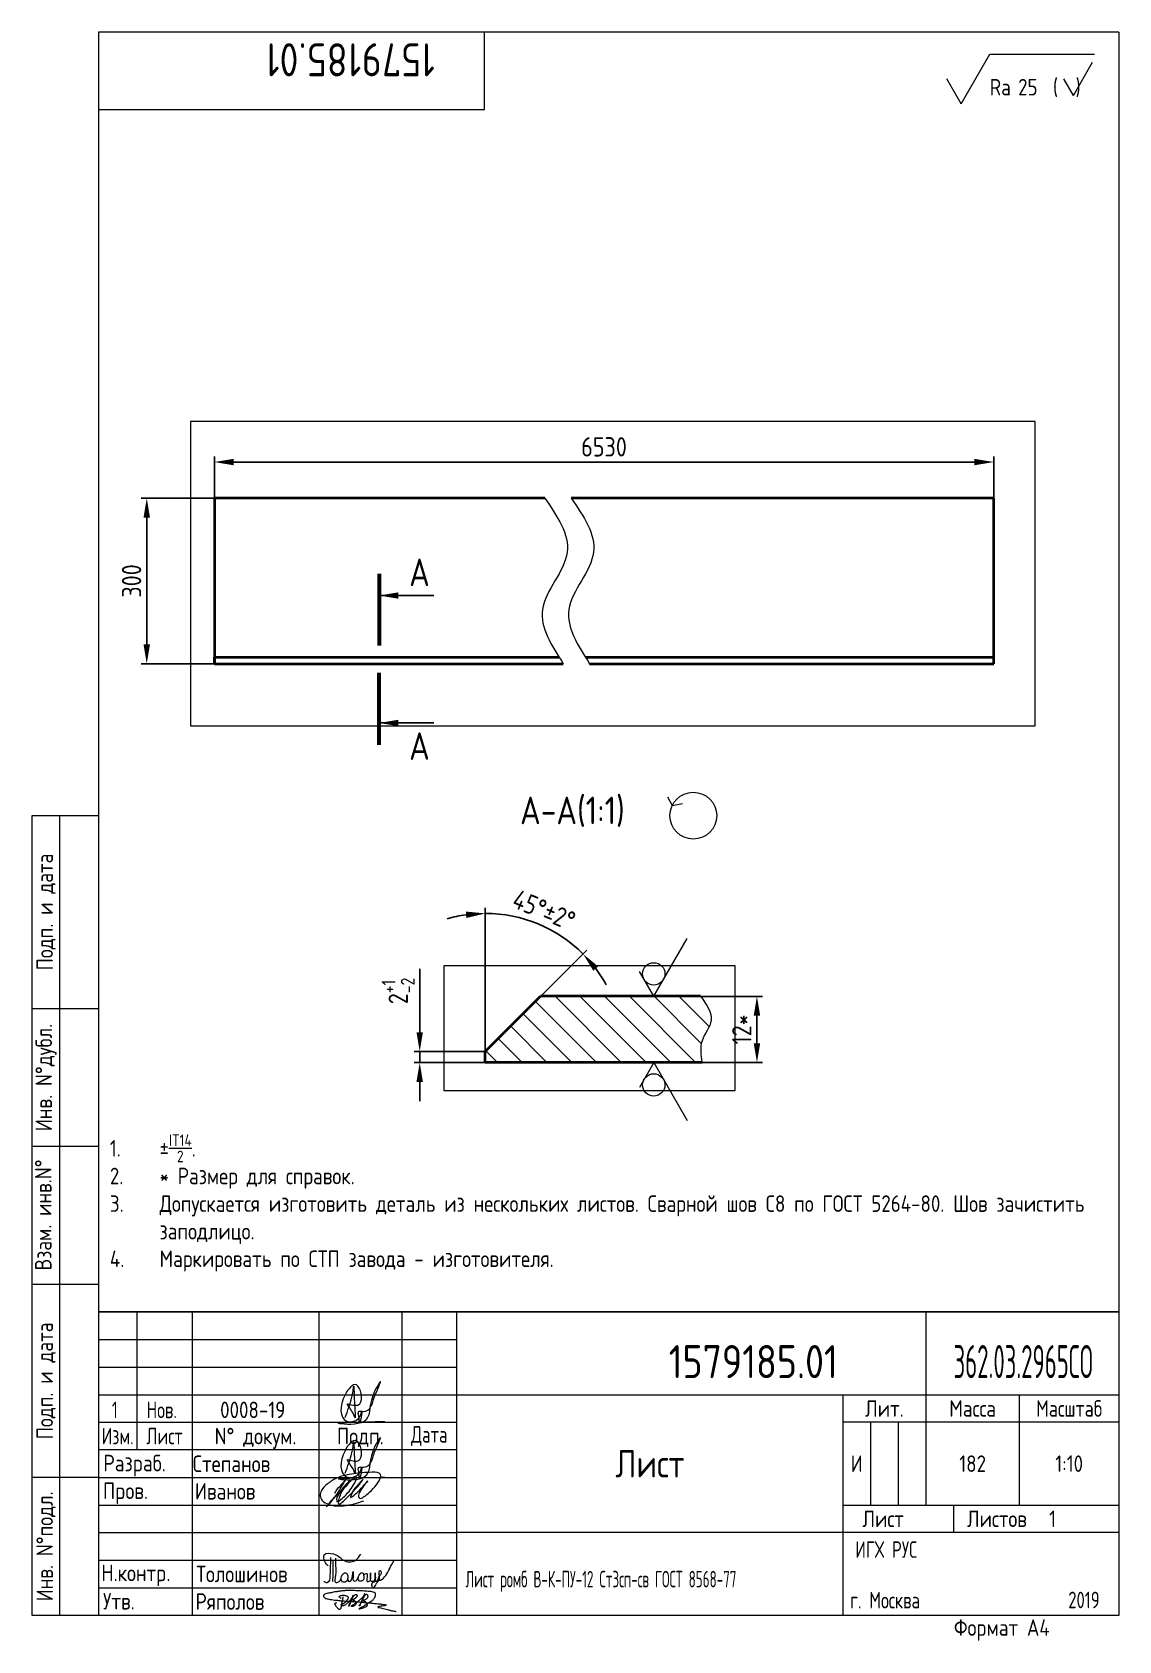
# Paper-space layout 'Лист1' of a CAD drawing. Header units: millimetres. Extents: x 8 to 205, y -1 to 291.
# The model-space entities are those that its viewports show. They can reach past a viewport. Long polylines and large blocks are cut down to what shows.
import ezdxf
from ezdxf.enums import TextEntityAlignment as Align

# ---------------------------------------------------------------- set-up
doc = ezdxf.new("R2010")
doc.units = ezdxf.units.MM
for name, color, linetype, lineweight in [('AM_5', 3, 'Continuous', 18), ('Bord', 1, 'Continuous', 18), ('Con', 6, 'Continuous', 40), ('Cont', 6, 'Continuous', 40), ('Dim', 7, 'Continuous', 18), ('Hatch', 2, 'Continuous', 18), ('Text', 3, 'Continuous', 18), ('Textb', 6, 'Continuous', 18), ('Подписи', 10, 'Continuous', 18)]:
    doc.layers.add(name, color=color, linetype=linetype, lineweight=lineweight)
doc.layers.add('AM_VIEWS', color=1, linetype='Continuous', lineweight=25, plot=False)
doc.styles.get("Standard").update_dxf_attribs({"font": 'arial.ttf'})
doc.styles.add('Style1', font='romans.shx', dxfattribs={"width": 0.8})
doc.dimstyles.new('DIMSTYLE_1$0', dxfattribs={"dimtxt": 3.5, "dimasz": 3.5, "dimexe": 1, "dimexo": 0, "dimgap": 1, "dimtad": 1, "dimdec": 1, "dimlfac": 5, "dimdsep": 46, "dimtxsty": 'Style1', "dimcen": 0.09, "dimadec": 1, "dimazin": 2, "dimtp": 0.3, "dimtm": 0.3, "dimtfac": 1, "dimtdec": 1, "dimtofl": 0, "dimtmove": 0, "dimatfit": 3, "dimfxl": 1, "dimtolj": 1, "dimarcsym": 0})
doc.dimstyles.new('DIMSTYLE_1$2', dxfattribs={"dimtxt": 3.5, "dimasz": 3.5, "dimexe": 1, "dimexo": 0, "dimgap": 1, "dimtad": 1, "dimdec": 0, "dimlfac": 25, "dimdsep": 46, "dimtxsty": 'Style1', "dimcen": 0.09, "dimadec": 1, "dimazin": 2, "dimtp": 0.3, "dimtm": 0.3, "dimtfac": 1, "dimtdec": 0, "dimtofl": 0, "dimtmove": 0, "dimatfit": 3, "dimfxl": 1, "dimtolj": 1, "dimarcsym": 0})
doc.dimstyles.get("Standard").update_dxf_attribs({"dimtxt": 0.18, "dimasz": 0.18, "dimexe": 0.18, "dimexo": 0.0625, "dimgap": 0.09, "dimtad": 0, "dimtih": 1, "dimtoh": 1, "dimdec": 4, "dimzin": 0, "dimdsep": 46, "dimtxsty": 'Standard', "dimcen": 0.09, "dimadec": 0, "dimazin": 0, "dimtfac": 1, "dimtdec": 4, "dimtofl": 0, "dimtmove": 0, "dimatfit": 3, "dimfxl": 1, "dimtolj": 1, "dimtzin": 0, "dimarcsym": 0})

# ---------------------------------------------------------------- blocks, each defined once
blk = doc.blocks.new('A4')
at = {"layer": 'Bord', "lineweight": 18}
for p, q in [((20, 55), (85, 55)), ((20, 50), (85, 50)), ((20, 45), (85, 45)), ((160, 40), (160, 25)), ((165, 40), (165, 25)), ((20, 30), (85, 30)), ((20, 25), (85, 25)), ((20, 20), (85, 20)), ((20, 15), (85, 15)), ((20, 10), (85, 10))]:
    blk.add_line(p, q, dxfattribs=at)
at = {"layer": 'Cont', "lineweight": 18}
for p, q in [((205, 292), (20, 292)), ((20, 292), (20, 5)), ((90, 278), (90, 292)), ((205, 292), (205, 5)), ((20, 278), (90, 278)), ((8, 5), (8, 150)), ((8, 150), (20, 150)), ((13, 5), (13, 150)), ((8, 115), (20, 115)), ((20, 90), (8, 90)), ((20, 65), (8, 65)), ((205, 60), (20, 60)), ((20, 60), (205, 60)), ((27, 60), (27, 35)), ((37, 60), (37, 5)), ((60, 5), (60, 60)), ((75, 60), (75, 5)), ((85, 5), (85, 60)), ((170, 60), (170, 25)), ((85, 45), (205, 45)), ((155, 5), (155, 45)), ((187, 25), (187, 45)), ((20, 40), (85, 40)), ((205, 40), (155, 40)), ((85, 35), (20, 35)), ((20, 30), (8, 30)), ((155, 25), (205, 25)), ((175, 25), (175, 20)), ((205, 20), (85, 20)), ((20, 5), (8, 5)), ((205, 5), (20, 5))]:
    blk.add_line(p, q, dxfattribs=at)
at = {"layer": 'Text', "lineweight": 18, "style": 'Style1', "width": 0.8}
for s, p in [('Подп. и дата', (10.5, 132.5)), ('Инв. N%%dдубл.', (10.5, 102.5)), ('Взам. инв.N%%d ', (10, 78.38)), ('Подп. и дата', (10.5, 47.5)), ('Инв. N%%dподл.', (10.5, 17.5))]:
    blk.add_text(s, height=3, rotation=90, dxfattribs=at).set_placement(p, align=Align.MIDDLE)
at = {"layer": 'Text', "lineweight": 18, "style": 'Style1'}
for s, width, p in [('Лит.', 0.8, (162.5, 42.5)), ('Масса', 0.8, (178.5, 42.5)), ('Масштаб', 0.75, (196, 42.5)), ('Изм.', 0.7, (23.5, 37.5)), ('Лист', 0.7, (32, 37.5)), ('N%%d докум.', 0.8, (48.5, 37.5)), ('Подп.', 0.8, (67.5, 37.5)), ('Лист', 0.8, (162.27, 22.5)), ('Листов', 0.8, (182.9, 22.5))]:
    blk.add_text(s, height=3, dxfattribs=dict(at, width=width)).set_placement(p, align=Align.MIDDLE_CENTER)
at = {"layer": 'Text', "lineweight": 18, "style": 'Style1', "width": 0.7}
for s, p in [('Дата', (80, 37.5)), ('ИГХ РУС', (162.84, 16.93))]:
    blk.add_text(s, height=3, dxfattribs=at).set_placement(p, align=Align.MIDDLE)
at = {"layer": 'Text', "lineweight": 18, "style": 'Style1'}
for s, width, p in [('Разpаб.', 0.8, (20.92, 31.1)), ('Пpов.', 0.8, (20.84, 26.08)), ('Н.контp.', 0.8, (20.54, 11.19)), ('Утв.', 0.8, (20.84, 6.06)), ('г. Москва', 0.7, (156.28, 6.25)), ('Фоpмат А4', 0.8, (175.11, 1.29))]:
    blk.add_text(s, height=3, dxfattribs=dict(at, width=width)).set_placement(p)
for tag, p, width in [('ФИО', (39, 31), 0.8), ('ФИО', (39, 26), 0.8), ('ГОСТ_СОРТАМЕНТА', (98.19, 14), 0.8), ('ФИО', (39, 11), 0.8), ('ФИО', (39, 6), 0.8), ('200', (192.85, 6.29), 0.7)]:
    blk.add_attdef(tag, p, '', height=3, dxfattribs=dict(at, width=width))
at = {"layer": 'Text', "lineweight": 18, "style": 'Style1', "width": 0.8}
for tag, p in [('И', (157.49, 32.5)), ('700', (178.5, 32.5)), ('1:20', (196, 32.5))]:
    blk.add_attdef(tag, text='', height=3, dxfattribs=at).set_placement(p, align=Align.MIDDLE)
blk.add_attdef('Сборочный_чертеж', text='', height=3, dxfattribs=at).set_placement((120, 21.3), align=Align.CENTER)
for tag, p in [('1', (171.12, 22.5)), ('2', (193, 22.5))]:
    blk.add_attdef(tag, text='', height=3, dxfattribs=at).set_placement(p, align=Align.MIDDLE_CENTER)
blk.add_attdef('ЛИСТ', text='', height=3, dxfattribs=at).set_placement((85.99, 12.5), align=Align.MIDDLE_LEFT)
at = {"layer": 'Text', "lineweight": 18, "style": 'Style1', "width": 0.7}
blk.add_attdef('%%OГОСТ_ТЕХ._ТРЕБОВАНИЙ', text='', height=3, dxfattribs=at).set_placement((98.19, 8), align=Align.BOTTOM_LEFT)
at = {"layer": 'Textb', "lineweight": 18, "style": 'Style1', "width": 0.8}
blk.add_attdef('1234567', (81, 290), '', height=6, rotation=180, dxfattribs=at)
blk.add_attdef('1234567', (107.53, 47.88), '', height=6, dxfattribs=at)
for tag, height, p in [('123ХЯ', 6, (183.62, 48)), ('НАИМЕНОВАНИЕ', 5, (120, 30))]:
    blk.add_attdef(tag, text='', height=height, dxfattribs=at).set_placement(p, align=Align.CENTER)
blk = doc.blocks.new('A$C63F45750')
at = {"layer": 'Text'}
for points, knots in [([(3.17, 2.37), (3.12, 2.38), (3.04, 2.41), (2.94, 2.5), (2.85, 2.57), (2.79, 2.69), (2.87, 2.77), (2.99, 2.84), (3.16, 2.89), (3.36, 2.93), (3.6, 2.95), (3.82, 2.92), (4.05, 2.87), (4.25, 2.78), (4.45, 2.63), (4.46, 2.42), (4.38, 2.26), (4.28, 2.1), (4.17, 1.94), (4.03, 1.78), (3.89, 1.62), (3.75, 1.52), (3.63, 1.43), (3.49, 1.36), (3.35, 1.3), (3.24, 1.25), (3.16, 1.21), (3.12, 1.15), (3.19, 1.1), (3.27, 1.09), (3.4, 1.07), (3.55, 1.07), (3.72, 1.12), (3.92, 1.19), (4.1, 1.34), (4.26, 1.51), (4.44, 1.65), (4.59, 1.81), (4.74, 1.93), (4.84, 2.04), (4.93, 2.14), (5.07, 2.29), (5.19, 2.53), (5.28, 2.68), (5.35, 2.96), (5.23, 2.66), (5.2, 2.44), (5.04, 2.09), (4.95, 1.81), (4.86, 1.57), (4.75, 1.31), (4.67, 1.12), (4.46, 0.78), (4.62, 1.17), (4.71, 1.45), (4.88, 1.74), (5.01, 2), (5.08, 2.19), (5.19, 2.4), (5.32, 2.58), (5.4, 2.75), (5.52, 2.89), (5.65, 3.04), (5.85, 3.1), (6.02, 3.03), (6.08, 2.87), (6.03, 2.7), (5.9, 2.51), (5.7, 2.37), (5.55, 2.23), (5.4, 2.17), (5.31, 2.12), (5.12, 2.09), (5.35, 2.07), (5.48, 2), (5.64, 1.93), (5.75, 1.8), (5.85, 1.67), (5.89, 1.54), (5.89, 1.37), (5.8, 1.2), (5.63, 1.06), (5.41, 0.94), (5.23, 0.86), (5.02, 0.92), (5.13, 1.1), (5.28, 1.16), (5.44, 1.27), (5.61, 1.36), (5.74, 1.46), (5.86, 1.53), (5.95, 1.61), (6.05, 1.69), (6.15, 1.77), (6.28, 1.87), (6.46, 2.02), (6.65, 2.19), (6.83, 2.37), (6.98, 2.49), (7.11, 2.61), (7.2, 2.74), (7.32, 2.84), (7.42, 2.97), (7.48, 3.08), (7.48, 3.27), (7.34, 3.08), (7.28, 2.94), (7.18, 2.69), (7.1, 2.46), (7, 2.22), (6.93, 1.98), (6.83, 1.78), (6.73, 1.55), (6.67, 1.34), (6.6, 1.14), (6.56, 1.03), (6.39, 0.99), (6.62, 1.33), (6.75, 1.54), (6.93, 1.87), (7.05, 2.08), (7.18, 2.32), (7.33, 2.6), (7.47, 2.89), (7.6, 3.07), (7.79, 3.18), (7.95, 3.01), (8, 2.81), (7.99, 2.62), (7.94, 2.46), (7.83, 2.33), (7.69, 2.22), (7.53, 2.11), (7.37, 2.03), (7.21, 1.99), (7.11, 1.97), (6.89, 1.98), (7.07, 1.94), (7.15, 1.9), (7.27, 1.88), (7.39, 1.84), (7.52, 1.81), (7.62, 1.72), (7.7, 1.62), (7.78, 1.51), (7.83, 1.39), (7.87, 1.26), (7.88, 1.13), (7.86, 0.99), (7.75, 0.88), (7.6, 0.77), (7.4, 0.73), (7.19, 0.66), (6.97, 0.55), (6.71, 0.48), (6.57, 0.44), (6.42, 0.42), (6.52, 0.58), (6.61, 0.64), (6.81, 0.78), (7.06, 0.89), (7.33, 1.04), (7.55, 1.16), (7.7, 1.24), (7.84, 1.32), (7.99, 1.43), (8.21, 1.58), (8.48, 1.76), (8.74, 1.95), (8.97, 2.12), (9.1, 2.29), (9.23, 2.44), (9.3, 2.6), (9.37, 2.74), (9.42, 2.92), (9.45, 3.13), (9.21, 3.48), (8.67, 3.59), (8.09, 3.63), (7.57, 3.66), (7.06, 3.74), (6.57, 3.75), (6.09, 3.74), (5.67, 3.78), (5.28, 3.78), (4.96, 3.81), (4.65, 3.83), (4.31, 3.82), (3.97, 3.79), (3.61, 3.74), (3.22, 3.67), (2.86, 3.66), (2.53, 3.61), (2.18, 3.52), (1.78, 3.54), (1.38, 3.37), (0.96, 3.35), (0.58, 3.24), (0.25, 3.19), (0.03, 3.06), (-0.03, 2.83), (0.02, 2.6), (0.26, 2.38), (0.59, 2.33), (1, 2.2), (1.48, 2.15), (1.93, 2.05), (2.35, 2.02), (2.72, 2.01), (3.11, 1.94), (3.68, 1.94), (4.25, 1.83), (4.91, 1.87), (5.53, 1.76), (6.13, 1.72), (6.73, 1.71), (7.32, 1.62), (7.99, 1.55), (8.64, 1.54), (9.16, 1.46), (9.61, 1.42), (10.03, 1.4), (10.41, 1.32), (10.73, 1.29), (11.01, 1.24), (11.18, 1.23), (11.42, 1.14), (11.18, 1.06), (11.01, 1.03), (10.71, 0.98), (10.37, 0.92), (10.1, 0.91), (9.65, 0.75), (10.22, 0.67), (10.54, 0.59), (11.08, 0.47), (11.61, 0.35), (12.17, 0.15), (12.64, 0.08), (12.98, 0.03), (13.11, 0.01), (13.18, 0)], [0, 0, 0, 0, 0.153866, 0.270441, 0.388867, 0.510533, 0.592156, 0.71333, 0.90842, 1.11344, 1.349254, 1.61246, 1.782219, 2.047249, 2.291879, 2.451528, 2.651081, 2.806158, 3.017979, 3.227348, 3.462381, 3.633009, 3.75766, 3.920516, 4.080796, 4.214529, 4.291786, 4.349969, 4.397594, 4.50822, 4.594826, 4.799244, 4.954392, 5.128468, 5.437537, 5.632649, 5.842485, 6.094987, 6.293219, 6.410959, 6.551192, 6.687808, 7.022147, 7.294342, 7.425356, 7.52079, 7.946481, 8.313051, 8.59833, 8.833695, 9.090496, 9.427695, 9.601191, 9.883219, 10.093306, 10.673943, 10.798776, 10.974628, 11.287247, 11.486184, 11.648652, 11.848902, 12.027194, 12.25348, 12.40059, 12.537783, 12.716293, 12.91523, 13.208551, 13.438489, 13.549668, 13.67779, 13.77127, 13.930001, 14.029091, 14.272112, 14.434836, 14.547084, 14.739051, 14.830983, 15.061241, 15.268922, 15.500489, 15.788979, 15.879568, 16.024283, 16.221854, 16.418714, 16.593102, 16.783247, 16.91018, 17.018213, 17.135263, 17.278205, 17.430482, 17.620087, 17.979626, 18.191789, 18.388716, 18.565718, 18.714854, 18.857929, 19.039974, 19.171375, 19.283034, 19.400085, 19.618058, 19.882245, 20.150781, 20.377854, 20.649532, 20.89723, 21.042543, 21.40016, 21.557817, 21.667145, 21.752781, 21.926256, 22.412297, 22.813145, 22.961412, 23.171289, 23.607257, 23.940428, 24.110007, 24.291214, 24.48084, 24.697609, 24.904078, 25.034245, 25.218018, 25.407651, 25.573473, 25.787447, 25.930292, 26.051316, 26.18846, 26.285312, 26.406799, 26.52425, 26.630463, 26.793722, 26.898606, 27.029313, 27.171012, 27.314101, 27.419918, 27.580557, 27.709367, 27.829268, 28.024364, 28.266961, 28.41242, 28.705761, 28.989137, 29.187748, 29.233768, 29.332802, 29.529535, 29.667094, 30.039923, 30.332117, 30.61061, 30.769982, 30.856778, 31.109923, 31.313488, 31.656425, 32.066331, 32.296628, 32.49714, 32.710276, 32.891468, 33.014834, 33.177747, 33.444503, 33.618009, 34.409008, 34.914636, 35.419802, 35.95397, 36.458179, 36.88069, 37.388403, 37.738353, 38.034261, 38.353468, 38.693154, 39.037638, 39.391136, 39.787481, 40.203773, 40.488977, 40.784975, 41.26625, 41.668005, 42.070065, 42.499388, 42.869834, 43.079573, 43.213439, 43.554591, 43.717296, 44.153724, 44.506336, 45.019111, 45.587859, 45.90191, 46.270392, 46.703958, 47.093115, 47.952647, 48.44014, 49.079253, 49.808223, 50.268654, 50.851051, 51.604831, 52.298429, 52.776925, 53.1907, 53.661988, 54.042386, 54.348524, 54.616841, 54.853814, 54.983777, 55.126096, 55.333328, 55.613101, 56.008732, 56.315809, 56.59982, 56.87931, 57.399251, 57.889617, 58.432507, 59.066698, 59.660314, 59.862668, 60.07277, 60.07277, 60.07277, 60.07277]), ([(2.31, 1.53), (2.26, 1.52), (2.17, 1.51), (2.06, 1.48), (1.93, 1.38), (2.07, 1.25), (2.14, 1.11), (2.26, 0.93), (2.39, 0.72), (2.57, 0.54), (2.71, 0.44), (2.86, 0.4), (3.02, 0.43), (3.14, 0.54), (3.21, 0.79), (3.25, 1.07), (3.31, 1.4), (3.35, 1.67), (3.38, 1.92), (3.47, 2.19), (3.5, 2.43), (3.54, 2.59), (3.56, 2.64)], [0, 0, 0, 0, 0.15847, 0.269731, 0.363591, 0.555514, 0.688037, 0.848606, 1.204359, 1.433632, 1.58673, 1.729549, 1.880686, 2.057874, 2.19169, 2.63505, 2.928153, 3.184121, 3.441863, 3.696117, 4.025873, 4.178055, 4.178055, 4.178055, 4.178055])]:
    blk.add_open_spline(points, degree=3, knots=knots, dxfattribs=at)
blk = doc.blocks.new('A$C4F4A4F5D')
at = {"layer": 'Подписи', "lineweight": 18}
for points, knots in [([(0.76, 2.84), (0.53, 3.07), (0.02, 3.58), (-0.25, 5.26), (1.65, 5.12), (2.72, 4.57), (3.71, 3.46), (5.71, 3.44), (6.39, 4.52), (6.67, 4.97)], [0, 0, 0, 0, 0.995549, 2.196439, 3.853213, 4.970011, 6.02292, 8.170898, 9.705386, 9.705386, 9.705386, 9.705386]), ([(1.19, 4.34), (1.17, 3.4), (1.13, 2.06), (0.98, -0.44), (0.2, -0.16), (0.03, -0.03), (0, 0)], [0, 0, 0, 0, 3.274293, 4.654149, 5.171803, 5.30168, 5.30168, 5.30168, 5.30168]), ([(1.58, 3.74), (1.58, 3.25), (1.58, 2.32), (1.61, 1.07), (1.55, 0.31), (1.53, 0)], [0, 0, 0, 0, 1.453969, 2.804084, 3.740223, 3.740223, 3.740223, 3.740223]), ([(2.1, 4.21), (2.1, 3.72), (2.08, 2.67), (2.22, 1.45), (1.71, -0.56), (3.23, 0.14), (3.06, 1.09), (3.85, 1.74), (4.43, 1.17), (4.31, 0.54), (4.11, -0.15), (3.33, -0.21), (3.11, 0.28), (3.13, 0.53), (3.14, 0.66)], [0, 0, 0, 0, 1.402041, 3.063923, 4.415037, 5.298701, 6.374637, 7.087927, 7.603499, 8.330482, 8.911132, 9.613125, 9.996533, 10.366919, 10.366919, 10.366919, 10.366919]), ([(7.18, 1.27), (7.27, 1.3), (7.44, 1.37), (7.78, 1.56), (7.87, 1.06), (7.83, 0.71), (7.66, -0.05), (8.07, 0.01), (8.43, 0.12), (8.39, 0.68), (8.46, 1.9), (8.39, 0.94), (8.43, 0.6), (8.37, 0.05), (8.74, 0.07), (9.11, -0.03), (9.26, 0.49), (9.33, 0.95), (9.27, 1.34), (9.32, 1.77), (9.28, 0.91), (9.34, 0.6), (9.2, 0.14), (9.65, -0.01), (9.83, 0.61), (10.14, 1.03), (10.6, 1.72), (9.95, 2.11), (9.91, 1.23), (10.07, 0.69), (9.92, 0), (9.35, -0.37), (8.95, -1.56), (8.34, 0.07), (10.28, -0.02), (11.26, 1.1), (11.82, 2.15), (12.24, 3.04), (12.52, 3.46), (12.65, 3.65)], [0, 0, 0, 0, 0.305783, 0.619019, 0.796582, 1.5526, 2.082394, 2.34716, 2.5822, 3.136594, 4.040413, 4.363654, 5.267311, 5.441668, 5.78494, 6.114287, 6.466434, 7.104395, 7.620812, 7.679251, 8.272982, 8.692439, 9.1059, 9.338721, 9.784511, 10.568279, 11.297869, 11.566962, 12.285888, 12.851793, 13.545205, 14.102749, 15.055561, 15.671649, 17.422398, 18.699613, 20.16544, 20.963871, 21.66672, 21.66672, 21.66672, 21.66672]), ([(4.28, 0.44), (4.31, 0.37), (4.37, 0.25), (4.41, 0.06), (4.62, -0.05), (5, 0.18), (5.14, 0.84), (5.2, 1.3), (5.31, 2.06), (5.31, 1.17), (5.3, 0.78), (5.2, 0.26), (5.58, -0.01), (5.91, 0.16), (6.08, 0.5), (6.26, 0.9), (6.43, 1.31), (6.72, 1.59), (7.17, 1.58), (7.18, 1.05), (7.31, 0.57), (6.99, 0.02), (6.34, -0.02), (6.17, 0.51), (6.24, 0.79), (6.27, 0.92)], [0, 0, 0, 0, 0.247339, 0.413433, 0.559308, 0.874045, 1.558567, 2.392422, 2.645523, 3.22433, 3.719885, 4.231527, 4.573657, 4.879974, 5.190145, 5.704595, 6.19318, 6.529505, 6.863422, 7.269696, 7.83948, 8.395909, 8.926487, 9.378613, 9.791445, 9.791445, 9.791445, 9.791445])]:
    blk.add_open_spline(points, degree=3, knots=knots, dxfattribs=at)
blk = doc.blocks.new('*D15')
at = {"layer": 'AM_5', "color": 0, "lineweight": -2, "transparency": 16777216}
for p, q in [((40.64, 206.21), (27.38, 206.21)), ((28.38, 179.71), (28.38, 202.71)), ((40.64, 176.21), (27.38, 176.21))]:
    blk.add_line(p, q, dxfattribs=at)
at = {"layer": 'AM_5', "color": 0, "transparency": 16777216}
for points in [[(27.8, 202.71), (28.97, 202.71), (28.38, 206.21)], [(27.8, 179.71), (28.97, 179.71), (28.38, 176.21)]]:
    blk.add_solid(points, dxfattribs=at)
at = {"layer": 'Defpoints', "color": 0, "transparency": 16777216}
for p in [(28.38, 206.21), (40.64, 206.21), (40.64, 176.21)]:
    blk.add_point(p, dxfattribs=at)
at = {"layer": 'AM_5', "color": 0, "lineweight": 18, "transparency": 16777216, "insert": (25.63, 191.21), "char_height": 3.5, "attachment_point": 5, "rotation": 90, "style": 'Style1'}
blk.add_mtext('\\A1;300', dxfattribs=at)
blk = doc.blocks.new('*D16')
at = {"layer": 'AM_5', "color": 0, "lineweight": -2, "transparency": 16777216}
for p, q in [((40.64, 206.21), (40.64, 213.77)), ((181.93, 206.21), (181.93, 213.77)), ((44.14, 212.77), (178.43, 212.77))]:
    blk.add_line(p, q, dxfattribs=at)
at = {"layer": 'AM_5', "color": 0, "transparency": 16777216}
for points in [[(44.14, 213.35), (44.14, 212.18), (40.64, 212.77)], [(178.43, 213.35), (178.43, 212.18), (181.93, 212.77)]]:
    blk.add_solid(points, dxfattribs=at)
at = {"layer": 'Defpoints', "color": 0, "transparency": 16777216}
for p in [(181.93, 212.77), (40.64, 206.21), (181.93, 206.21)]:
    blk.add_point(p, dxfattribs=at)
at = {"layer": 'AM_5', "color": 0, "lineweight": 18, "transparency": 16777216, "insert": (111.28, 215.52), "char_height": 3.5, "attachment_point": 5, "style": 'Style1'}
blk.add_mtext('\\A1;6530', dxfattribs=at)
blk = doc.blocks.new('*D19')
at = {"layer": 'AM_5', "color": 0, "lineweight": -2, "transparency": 16777216}
for p, q in [((77.87, 109.41), (77.87, 120.87)), ((89.76, 105.91), (76.87, 105.91)), ((77.87, 103.91), (77.87, 105.91)), ((89.76, 103.91), (76.87, 103.91)), ((77.87, 100.41), (77.87, 96.91))]:
    blk.add_line(p, q, dxfattribs=at)
at = {"layer": 'AM_5', "color": 0, "transparency": 16777216}
for points in [[(77.28, 109.41), (78.45, 109.41), (77.87, 105.91)], [(77.28, 100.41), (78.45, 100.41), (77.87, 103.91)]]:
    blk.add_solid(points, dxfattribs=at)
at = {"layer": 'Defpoints', "color": 0, "transparency": 16777216}
for p in [(77.87, 105.91), (89.76, 105.91), (89.76, 103.91)]:
    blk.add_point(p, dxfattribs=at)
at = {"layer": 'AM_5', "color": 0, "lineweight": 18, "transparency": 16777216, "insert": (73.97, 116.89), "char_height": 3.5, "attachment_point": 5, "rotation": 90, "style": 'Style1'}
blk.add_mtext('\\A1;2{}{\\H0.71x;\\C3;\\S+1^ -2;}', dxfattribs=at)
blk = doc.blocks.new('*D20')
at = {"layer": 'AM_5', "color": 0, "lineweight": -2, "transparency": 16777216}
for p, q in [((115.02, 115.91), (140.01, 115.91)), ((139.01, 107.41), (139.01, 112.41)), ((115.65, 103.91), (140.01, 103.91))]:
    blk.add_line(p, q, dxfattribs=at)
at = {"layer": 'AM_5', "color": 0, "transparency": 16777216}
for points in [[(138.42, 112.41), (139.59, 112.41), (139.01, 115.91)], [(138.42, 107.41), (139.59, 107.41), (139.01, 103.91)]]:
    blk.add_solid(points, dxfattribs=at)
at = {"layer": 'Defpoints', "color": 0, "transparency": 16777216}
for p in [(115.02, 115.91), (139.01, 115.91), (115.65, 103.91)]:
    blk.add_point(p, dxfattribs=at)
at = {"layer": 'AM_5', "color": 0, "lineweight": 18, "transparency": 16777216, "insert": (136.26, 109.91), "char_height": 3.5, "attachment_point": 5, "rotation": 90, "style": 'Style1'}
blk.add_mtext('\\A1;12*', dxfattribs=at)
blk = doc.blocks.new('*D21')
at = {"layer": 'AM_5', "color": 0, "lineweight": -2, "transparency": 16777216}
for p, q in [((89.76, 105.91), (89.76, 131.94)), ((99.79, 115.91), (108.19, 124.28))]:
    blk.add_line(p, q, dxfattribs=at)
for start, end in [(98.0198, 106.0396), (44.9007, 90), (28.861, 36.8808)]:
    blk.add_arc((89.76, 105.91), 25.03, start, end, dxfattribs=at)
at = {"layer": 'AM_5', "color": 0, "transparency": 16777216}
for points in [[(86.23, 131.28), (86.31, 130.11), (89.76, 130.94)], [(109.34, 120.55), (110.22, 121.32), (107.49, 123.58)]]:
    blk.add_solid(points, dxfattribs=at)
at = {"layer": 'Defpoints', "color": 0, "transparency": 16777216}
for p in [(102.3, 127.57), (99.79, 115.91), (89.76, 105.91), (89.76, 105.91), (89.76, 103.91)]:
    blk.add_point(p, dxfattribs=at)
at = {"layer": 'AM_5', "color": 0, "lineweight": 18, "transparency": 16777216, "insert": (100.41, 131.57), "char_height": 3.5, "attachment_point": 5, "rotation": 337.4503, "style": 'Style1'}
blk.add_mtext('\\A1;45°%%P2%%D', dxfattribs=at)
blk = doc.blocks.new('A$C314368CF')
at = {"layer": 'Text'}
for q in [(7.18, 6), (1.98, 3)]:
    blk.add_line((3.72, 0), q, dxfattribs=at)
at = {"layer": 'Text', "style": 'Style1', "width": 0.8}
blk.add_text('(  )', height=3, dxfattribs=at).set_placement((0, 0))
blk = doc.blocks.new('sherISO_19')
at = {"layer": 'Cont', "lineweight": 18}
for p, q in [((-30.94, -16.46), (-25.74, -7.46)), ((-25.74, -7.46), (-6.73, -7.46)), ((-30.94, -16.46), (-33.54, -11.96))]:
    blk.add_line(p, q, dxfattribs=at)
at = {"lineweight": 18}
blk.add_blockref('A$C314368CF', (-14.3, -14.96), dxfattribs=at)
at = {"layer": 'Textb', "lineweight": 18, "style": 'Style1', "width": 0.8}
blk.add_text('Ra', height=3, dxfattribs=at).set_placement((-25.74, -14.96))
blk.add_attdef('3,2', (-20.6, -14.96), '', height=3, dxfattribs=at)

msp = doc.modelspace()

# ---------------------------------------------------------------- hatches: boundary and pattern name
at = {"layer": 'Hatch'}
h = msp.add_hatch(dxfattribs=at)
h.set_pattern_fill('ANSI31', color=256, angle=90)
h.set_pattern_definition([(135, (-12564.8204, 3099.295), (-2.245064, -2.245064), [])])
edge = h.paths.add_edge_path()
edge.add_spline(control_points=[(1436.28, -411.69), (1436.07, -410.35), (1435.65, -407.62), (1439.04, -403.87), (1437.07, -401.16), (1436, -399.69)], knot_values=[0, 0, 0, 0, 3.943906, 7.9881, 12.766833, 12.766833, 12.766833, 12.766833], degree=3, periodic=0)
edge.add_line((1436, -399.69), (1407.02, -399.69))
edge.add_line((1407.02, -399.69), (1396.98, -409.69))
edge.add_line((1396.98, -409.69), (1396.98, -411.69))
edge.add_line((1396.98, -411.69), (1436.28, -411.69))

# ---------------------------------------------------------------- linework, layer by layer
at = {"layer": 'Bord'}
for points, knots in [([(784.97, 482.85), (807.39, 450.19), (853.84, 382.5), (753.06, 283.98), (797.12, 215.68), (818.29, 182.85)], [0, 0, 0, 0, 105.808416, 219.309451, 324.333073, 324.333073, 324.333073, 324.333073]), ([(832.88, 482.85), (855.3, 450.19), (901.75, 382.5), (800.97, 283.98), (845.03, 215.68), (866.2, 182.85)], [0, 0, 0, 0, 105.808416, 219.309451, 324.333073, 324.333073, 324.333073, 324.333073]), ([(1436, -399.69), (1437.07, -401.16), (1439.04, -403.87), (1435.65, -407.62), (1436.07, -410.35), (1436.28, -411.69)], [0, 0, 0, 0, 4.778733, 8.822927, 12.766833, 12.766833, 12.766833, 12.766833])]:
    msp.add_open_spline(points, degree=3, knots=knots, dxfattribs=at)
at = {"layer": 'Con'}
for p, q in [((185.81, 482.85), (185.81, 182.85)), ((784.97, 482.85), (185.81, 482.85)), ((1598.73, 482.85), (832.88, 482.85)), ((1598.73, 182.85), (1598.73, 482.85)), ((185.81, 182.85), (185.81, 194.85)), ((185.81, 194.85), (810.6, 194.85)), ((858.51, 194.85), (1598.73, 194.85)), ((185.81, 182.85), (818.29, 182.85)), ((866.2, 182.85), (1598.73, 182.85)), ((1396.98, -409.69), (1407.02, -399.69)), ((1436, -399.69), (1407.02, -399.69)), ((1396.98, -411.69), (1396.98, -409.69)), ((1436.28, -411.69), (1396.98, -411.69))]:
    msp.add_line(p, q, dxfattribs=at)

psp = doc.layouts.new('Лист1')

# ---------------------------------------------------------------- linework, layer by layer
at = {"layer": 'Cont', "lineweight": 18}
for p, q in [((120.288, 115.914), (126.351, 126.414)), ((120.288, 115.914), (117.69, 120.414)), ((120.288, 103.914), (117.69, 99.414)), ((120.288, 103.914), (126.351, 93.414))]:
    psp.add_line(p, q, dxfattribs=at)
for centre in [(120.292, 119.984), (120.292, 99.844)]:
    psp.add_circle(centre, 2.03, dxfattribs=at)
at = {"layer": 'Dim', "linetype": 'Continuous', "lineweight": 60}
for p, q in [((70.502, 192.506), (70.502, 179.506)), ((70.502, 161.533), (70.502, 174.533))]:
    psp.add_line(p, q, dxfattribs=at)
at = {"layer": 'Dim'}
for p, q in [((122.817, 152.076), (123.637, 150.491)), ((123.637, 150.491), (125.512, 150.898))]:
    psp.add_line(p, q, dxfattribs=at)
psp.add_circle((127.464, 148.669), 4.239, dxfattribs=at)
at = {"layer": 'Подписи', "lineweight": 18}
for points, knots in [([(64.373, 39.578), (64.814, 40.805), (65.382, 42.384), (65.79, 44.126), (65.983, 46.683), (65.937, 42.449), (66.209, 39.322), (65.7, 40.694), (65.342, 40.911), (64.718, 42.06), (65.742, 41.794), (67.95, 41.289), (66.835, 46.987), (63.412, 43.061), (63.202, 38.213), (66.977, 38.907), (67.552, 41.676), (66.909, 37.227), (66.913, 39.673), (66.57, 40.843), (68.897, 40.338), (69.359, 42.979), (71.535, 47.434), (68.337, 42.446), (69.417, 37.945), (59.44, 38.621), (66.76, 38.758), (71.525, 38.847)], [0, 0, 0, 0, 3.8506101, 4.9564058, 5.5952942, 10.5589293, 11.0566943, 11.2859957, 13.8500377, 13.9547748, 14.0421611, 16.2203957, 19.701031, 22.4490496, 27.186736, 29.8311546, 30.6722371, 32.8613305, 34.17858, 34.9878177, 35.8747268, 39.2299148, 42.132322, 45.0331659, 50.0253839, 54.4090487, 62.5875225, 62.5875225, 62.5875225, 62.5875225]), ([(64.373, 29.474), (64.814, 30.701), (65.382, 32.281), (65.79, 34.022), (65.983, 36.579), (65.937, 32.345), (66.209, 29.218), (65.7, 30.59), (65.342, 30.807), (64.718, 31.956), (65.742, 31.69), (67.95, 31.185), (66.835, 36.883), (63.412, 32.958), (63.202, 28.11), (66.977, 28.803), (67.552, 31.572), (66.909, 27.124), (66.913, 29.569), (66.57, 30.739), (68.897, 30.235), (69.359, 32.875), (71.535, 37.33), (68.337, 32.342), (69.417, 27.841), (59.44, 28.518), (66.76, 28.654), (71.525, 28.744)], [0, 0, 0, 0, 3.8506101, 4.9564058, 5.5952942, 10.5589293, 11.0566943, 11.2859957, 13.8500377, 13.9547748, 14.0421611, 16.2203957, 19.701031, 22.4490496, 27.186736, 29.8311546, 30.6722371, 32.8613305, 34.17858, 34.9878177, 35.8747268, 39.2299148, 42.132322, 45.0331659, 50.0253839, 54.4090487, 62.5875225, 62.5875225, 62.5875225, 62.5875225]), ([(65.336, 28.206), (64.845, 27.759), (63.986, 26.976), (63.178, 25.69), (62.689, 24.832), (62.92, 24.191), (63.619, 24.721), (64.225, 25.203), (65.134, 26.226), (65.807, 27.284), (66.267, 27.922), (66.477, 28.706), (65.741, 28.401), (65.183, 27.977), (64.561, 27.145), (63.881, 26.47), (63.524, 25.659), (63.191, 24.865), (63.092, 24.313), (63.134, 23.709), (63.861, 24.199), (64.541, 24.921), (65.845, 26.188), (66.728, 27.125), (68.116, 29.021), (66.099, 26.72), (65.728, 26.23), (65.186, 24.878), (66.555, 25.907), (66.917, 26.32), (68.995, 28.647), (67.549, 27.091), (67.169, 26.283), (66.666, 25.474), (66.974, 24.682), (67.987, 25.323), (68.867, 26.055), (69.89, 27.109), (70.559, 28.116), (71.152, 29.614), (68.311, 29.655), (66.033, 29.443), (63.057, 28.851), (61.169, 27.609), (60.074, 26.541), (59.705, 25.384), (60.186, 24.319), (61.239, 23.806), (62.564, 23.497), (64.156, 23.516), (65.951, 23.877), (67.149, 24.266), (67.732, 24.456)], [0, 0, 0, 0, 1.9755003, 3.4532656, 4.5996818, 4.7914727, 5.1452376, 6.4973846, 7.6642722, 9.0943063, 10.1149981, 10.4597616, 10.8115624, 11.7920417, 12.9597432, 13.7676756, 14.6604125, 15.6050306, 16.245448, 16.5720313, 16.925795, 18.1469007, 20.1850437, 21.7893309, 22.9510095, 24.6267432, 26.5924737, 27.0355579, 27.4505844, 30.017364, 31.457812, 32.5948328, 33.8850243, 34.8044904, 35.1920744, 35.9844405, 37.373068, 39.2077816, 40.0665527, 41.2487241, 42.8519812, 46.1968048, 49.4054982, 51.4228305, 52.9586065, 53.9067104, 54.8595112, 56.1758953, 57.2489189, 58.9506085, 60.8911351, 62.727304, 62.727304, 62.727304, 62.727304]), ([(62.457, 25.831), (62.613, 26.118), (62.969, 26.778), (63.775, 27.321), (65.038, 29.265), (62.832, 25.662), (62.188, 24.802), (60.379, 22.688), (62.533, 25.313), (63.434, 26.049), (63.94, 26.463)], [0, 0, 0, 0, 0.949687, 2.1829553, 3.2119338, 5.8438975, 8.0893629, 9.2953032, 11.1822639, 13.6038184, 13.6038184, 13.6038184, 13.6038184])]:
    psp.add_open_spline(points, degree=3, knots=knots, dxfattribs=at)

# ---------------------------------------------------------------- block references
at = {"lineweight": 18}
ref = psp.add_blockref('A4', (-0.389, -1.305), dxfattribs=at)
ref.add_attrib('123ХЯ', '362.03.2965СО', dxfattribs={"layer": 'Textb', "height": 6, "style": 'Style1', "width": 0.48}).set_placement((187.274, 46.695), align=Align.CENTER)
ref.add_attrib('1234567', '1579185.01', (123.009, 46.695), dxfattribs={"layer": 'Textb', "height": 6, "style": 'Style1', "width": 0.8})
ref.add_attrib('НАИМЕНОВАНИЕ', 'Лист', dxfattribs={"layer": 'Textb', "height": 5, "style": 'Style1', "width": 0.8}).set_placement((119.611, 28.695), align=Align.CENTER)
ref.add_attrib('И', 'И', dxfattribs={"layer": 'Text', "height": 3, "style": 'Style1', "width": 0.8}).set_placement((157.096, 31.195), align=Align.MIDDLE)
ref.add_attrib('700', '182', dxfattribs={"layer": 'Text', "height": 3, "style": 'Style1', "width": 0.8}).set_placement((178.111, 31.195), align=Align.MIDDLE)
ref.add_attrib('1:20', '1:10', dxfattribs={"layer": 'Text', "height": 3, "style": 'Style1', "width": 0.8}).set_placement((195.611, 31.195), align=Align.MIDDLE)
ref.add_attrib('2', '1', dxfattribs={"layer": 'Text', "height": 3, "style": 'Style1', "width": 0.8}).set_placement((192.611, 21.195), align=Align.MIDDLE_CENTER)
ref.add_attrib('200', '2019', (195.443, 4.983), dxfattribs={"layer": 'Text', "height": 3, "style": 'Style1', "width": 0.7})
ref.add_attrib('1234567', '1579185.01', (80.611, 288.695), dxfattribs={"layer": 'Textb', "height": 6, "rotation": 180, "style": 'Style1', "width": 0.8})
at = {"layer": 'Cont', "lineweight": 18}
psp.add_blockref('A$C63F45750', (60.449, 4.404), dxfattribs=at)
at = {"layer": 'Dim'}
ref = psp.add_blockref('sherISO_19', (206.953, 294.189), dxfattribs=at)
ref.add_attrib('3,2', '25', (186.355, 279.229), dxfattribs={"layer": 'Textb', "height": 3, "style": 'Style1', "width": 0.8})
at = {"layer": 'Подписи', "lineweight": 18}
psp.add_blockref('A$C4F4A4F5D', (60.515, 9.843), dxfattribs=at)

# ---------------------------------------------------------------- texts
at = {"lineweight": 18, "style": 'Style1'}
for s, width, p in [('1', 0.7, (22.597, 40.94)), ('Нов.', 0.7, (31.097, 40.94)), ('0008-19', 0.8, (47.597, 40.94))]:
    psp.add_text(s, height=3, dxfattribs=dict(at, width=width)).set_placement(p, align=Align.MIDDLE_CENTER)
at = {"layer": 'Dim', "linetype": 'Continuous', "lineweight": 18, "char_height": 5, "width": 5.00391, "line_spacing_factor": 0.9, "style": 'Style1'}
for s, insert, attachment_point in [('А', (75.946, 190.258), 7), ('А', (75.946, 163.781), 1), ('А-А(1:1)', (96.061, 152.116), 1)]:
    psp.add_mtext(s, dxfattribs=dict(at, insert=insert, attachment_point=attachment_point))
at = {"layer": 'Text', "lineweight": 18, "style": 'Style1'}
for s, width, p in [('Степанов', 0.8, (36.73, 29.677)), ('Иванов', 0.8, (37.109, 24.696)), ('Толошинов', 0.8, (37.356, 9.696)), ('Лист ромб В-К-ПУ-12 Ст3сп-св ГОСТ 8568-77', 0.55, (86.187, 8.758)), ('Ряполов', 0.8, (37.224, 4.695))]:
    psp.add_text(s, height=3, dxfattribs=dict(at, width=width)).set_placement(p)
at = {"layer": 'Text', "lineweight": 18, "insert": (18.697, 90.88), "char_height": 3, "attachment_point": 1, "style": 'Style1'}
psp.add_mtext_dynamic_manual_height_columns('\\A1;\\pxi-3,l4,t4;1.^I%%P{\\H0.7x;\\SIT14/2;}.\\P2.^I* Размер для справок.\\P3.^IДопускается изготовить деталь из нескольких листов. Сварной шов С8 по ГОСТ 5264-80. Шов зачистить заподлицо.\\P4.^IМаркировать по СТП завода - изготовителя.', width=184.70068, gutter_width=25, heights=[42.587], dxfattribs=at)

# ---------------------------------------------------------------- dimensions: what is measured, and where the dimension line sits
at = {"layer": 'AM_5', "lineweight": 18}
dim = psp.add_linear_dim(base=(181.93, 212.767), p1=(40.638, 206.207), p2=(181.93, 206.207), text='6530', dimstyle='DIMSTYLE_1$0', override={"dimlfac": 1}, dxfattribs=at)
dim.commit()
dim.dimension.update_dxf_attribs({"geometry": '*D16', "text_midpoint": (111.284, 215.517)})
dim = psp.add_linear_dim(base=(28.384, 206.207), p1=(40.638, 176.207), p2=(40.638, 206.207), angle=90, dimstyle='DIMSTYLE_1$0', override={"dimlfac": 10, "dimpost": ''}, dxfattribs=at)
dim.commit()
dim.dimension.update_dxf_attribs({"geometry": '*D15', "text_midpoint": (25.634, 191.207)})
dim = psp.add_angular_dim_2l(base=(102.298, 127.572), line1=((89.76, 105.914), (99.795, 115.914)), line2=((89.76, 103.914), (89.76, 105.914)), text='<>%%P2%%D', dimstyle='DIMSTYLE_1$2', override={"dimlfac": -1, "dimpost": '', "dimadec": 0, "dimtofl": 1}, dxfattribs=at)
dim.commit()
dim.dimension.update_dxf_attribs({"geometry": '*D21', "text_midpoint": (100.411, 131.566)})
for base, p1, p2, text, override, picture, middle in [((77.866, 105.914), (89.76, 103.914), (89.76, 105.914), '<>{}{\\H0.71x;\\C3;\\S+1^ -2;}', {"dimlfac": -1, "dimtp": 1, "dimtm": 2, "dimtdec": 0, "dimtofl": 1, "dimtzin": 8}, '*D19', (73.966, 116.893)), ((139.006, 115.914), (115.649, 103.914), (115.022, 115.914), '<>*', {"dimlfac": -1, "dimpost": ''}, '*D20', (136.256, 109.914))]:
    dim = psp.add_linear_dim(base=base, p1=p1, p2=p2, angle=90, text=text, dimstyle='DIMSTYLE_1$0', override=override, dxfattribs=at)
    dim.commit()
    dim.dimension.update_dxf_attribs({"geometry": picture, "text_midpoint": middle})

# ---------------------------------------------------------------- leaders
at = {"layer": 'Dim', "linetype": 'Continuous', "lineweight": 18}
for points in [[(70.502, 188.569), (80.423, 188.569)], [(70.502, 165.47), (80.423, 165.47)]]:
    psp.add_leader(points, dimstyle='Standard', override={"dimasz": 3.5, "dimtad": 0}, dxfattribs=at)

# ---------------------------------------------------------------- viewports
at = {"layer": 'AM_VIEWS', "lineweight": 18}
psp.add_viewport(center=(112.868, 192.514), size=(153.16, 55.14948), view_center_point=(908.11, 345.924), view_height=551.49476, dxfattribs=at)
psp.add_viewport(center=(108.65, 110.153), size=(52.851, 22.57862), view_center_point=(1415.875, -405.456), view_height=22.57862, status=3, dxfattribs=at)

doc.saveas('drawing.dxf')
